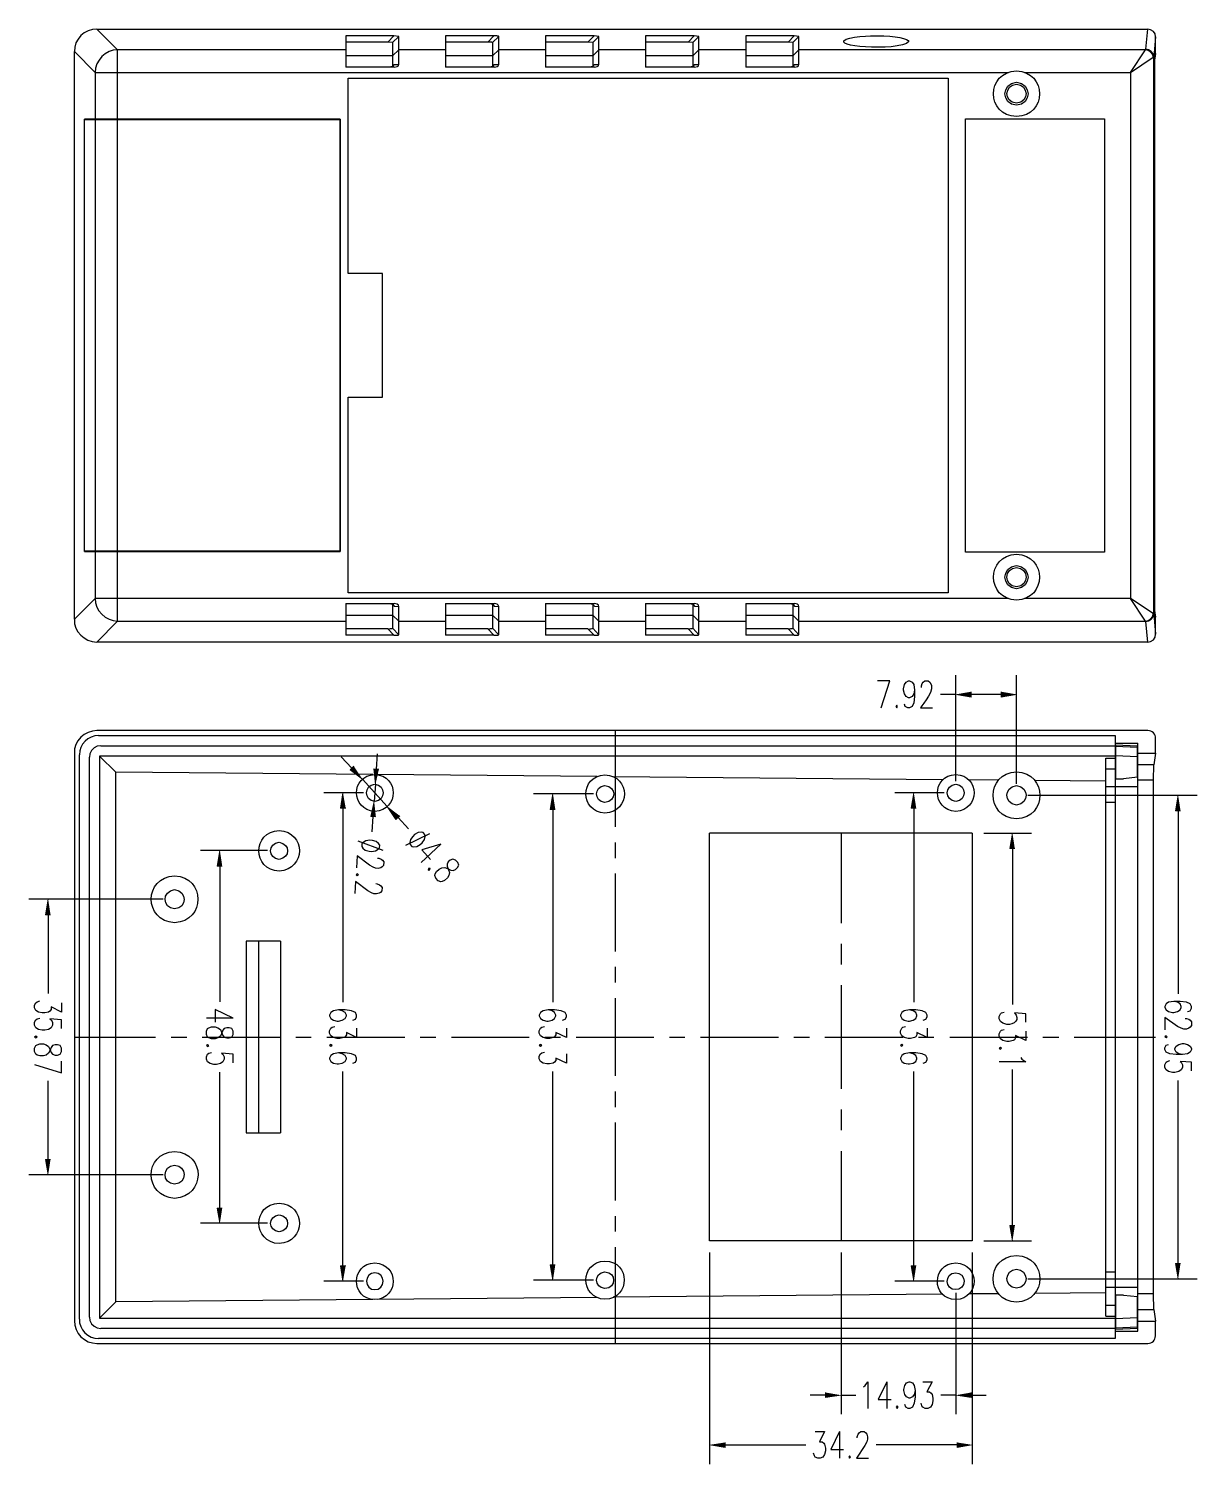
# Model space of a CAD drawing. Header units: inches. Extents: x 9 to 586, y 13 to 787.
# Drawn here: x 229 to 438.1, y 213.3 to 470.1 of the extents above; entities that cross this region are included whole.
import ezdxf

# ---------------------------------------------------------------- set-up
doc = ezdxf.new("R2010")
doc.units = ezdxf.units.IN
doc.header["$MEASUREMENT"] = 0
doc.layers.add('图层 1', color=7, linetype='Continuous')

msp = doc.modelspace()

# ---------------------------------------------------------------- hatches: boundary and pattern name
at = {"layer": '图层 1', "true_color": 0xffffff}
for points in [[(397.62, 351.5), (397.62, 350.54), (394.86, 351.02)], [(402.96, 351.5), (402.96, 350.54), (405.72, 351.02)], [(287.16, 338.18), (286.5, 337.52), (288.72, 335.84)], [(291.66, 337.64), (290.76, 337.7), (291.06, 334.94)], [(285.72, 330.68), (284.82, 330.68), (285.24, 333.38)], [(291.12, 329.12), (290.22, 329.18), (290.82, 331.88)], [(323.22, 330.44), (322.32, 330.44), (322.8, 333.2)], [(387.78, 330.68), (386.88, 330.68), (387.36, 333.38)], [(435.06, 330.2), (434.16, 330.2), (434.64, 332.96)], [(295.38, 329.3), (294.72, 328.64), (293.16, 330.98)], [(405.42, 323.42), (404.52, 323.42), (405, 326.18)], [(263.64, 320.3), (262.74, 320.3), (263.22, 323.06)], [(232.92, 311.6), (232.02, 311.6), (232.5, 314.36)], [(232.92, 267.8), (232.02, 267.8), (232.5, 265.04)], [(263.64, 259.1), (262.74, 259.1), (263.22, 256.4)], [(405.42, 255.98), (404.52, 255.98), (405, 253.22)], [(435.06, 249.2), (434.16, 249.2), (434.64, 246.44)], [(285.72, 248.78), (284.82, 248.78), (285.24, 246.02)], [(323.22, 248.96), (322.32, 248.96), (322.8, 246.2)], [(387.78, 248.78), (386.88, 248.78), (387.36, 246.02)], [(371.58, 226.1), (371.58, 225.2), (374.34, 225.62)], [(397.62, 226.1), (397.62, 225.2), (394.86, 225.62)], [(353.58, 217.16), (353.58, 216.26), (350.82, 216.74)], [(395.1, 217.16), (395.1, 216.26), (397.8, 216.74)]]:
    msp.add_hatch(color=7, dxfattribs=at).paths.add_polyline_path(points)

# ---------------------------------------------------------------- linework, layer by layer
at = {"layer": '图层 1', "color": 7, "lineweight": 25, "true_color": 0xffffff}
for points in [[(241.2, 470.06), (244.92, 466.34)], [(241.2, 470.06), (429.24, 470.06)], [(285.72, 468.86), (285.72, 463.22)], [(294.36, 468.86), (285.72, 468.86)], [(293.28, 467.72), (285.72, 467.72)], [(293.28, 467.72), (294.36, 468.86)], [(294.12, 467.66), (293.28, 467.72)], [(294.12, 467.66), (295.2, 468.74)], [(294.12, 467.66), (294.12, 463.34)], [(295.2, 468.74), (294.36, 468.86)], [(295.2, 463.7), (295.2, 468.74)], [(303.6, 468.86), (303.6, 463.22)], [(312.24, 468.86), (303.6, 468.86)], [(311.16, 467.72), (303.6, 467.72)], [(311.16, 467.72), (312.24, 468.86)], [(312, 467.66), (311.94, 467.66), (311.88, 467.72), (311.16, 467.72)], [(312, 467.66), (313.14, 468.74)], [(312, 467.66), (312, 463.34)], [(313.14, 468.74), (313.08, 468.8), (312.9, 468.8), (312.78, 468.86), (312.24, 468.86)], [(313.14, 463.7), (313.14, 468.74)], [(321.48, 468.86), (321.48, 463.22)], [(330.18, 468.86), (321.48, 468.86)], [(329.04, 467.72), (321.48, 467.72)], [(329.04, 467.72), (330.18, 468.86)], [(329.94, 467.66), (329.04, 467.72)], [(329.94, 467.66), (331.02, 468.74)], [(329.94, 467.66), (329.94, 463.34)], [(331.02, 468.74), (330.18, 468.86)], [(331.02, 463.7), (331.02, 468.74)], [(339.36, 468.86), (339.36, 463.22)], [(348.06, 468.86), (339.36, 468.86)], [(346.98, 467.72), (339.36, 467.72)], [(346.98, 467.72), (348.06, 468.86)], [(347.82, 467.66), (346.98, 467.72)], [(347.82, 467.66), (348.9, 468.74)], [(347.82, 467.66), (347.82, 463.34)], [(348.9, 468.74), (348.06, 468.86)], [(348.9, 463.7), (348.9, 468.74)], [(357.3, 468.86), (357.3, 463.22)], [(365.94, 468.86), (357.3, 468.86)], [(364.86, 467.72), (357.3, 467.72)], [(364.86, 467.72), (365.94, 468.86)], [(365.7, 467.66), (364.86, 467.72)], [(365.7, 467.66), (366.78, 468.74)], [(365.7, 467.66), (365.7, 463.34)], [(366.78, 468.74), (365.94, 468.86)], [(366.78, 463.7), (366.78, 468.74)], [(428.88, 466.46), (429.24, 470.06)], [(430.56, 468.68), (430.5, 469.22), (430.2, 469.64), (429.72, 469.94), (429.24, 470.06)], [(430.56, 468.68), (430.26, 465.08)], [(430.56, 465.68), (430.56, 468.68)], [(240.9, 462.32), (237.18, 466.04)], [(237.18, 364.46), (237.18, 466.04)], [(285.72, 466.34), (244.92, 466.34)], [(244.92, 453.92), (244.92, 466.34)], [(294.12, 465.26), (285.72, 465.26)], [(294.12, 465.26), (295.2, 466.34)], [(303.6, 466.34), (295.2, 466.34)], [(312, 465.26), (303.6, 465.26)], [(312, 465.26), (313.14, 466.34)], [(321.48, 466.34), (313.14, 466.34)], [(329.94, 465.26), (321.48, 465.26)], [(329.94, 465.26), (331.02, 466.34)], [(339.36, 466.34), (331.02, 466.34)], [(347.82, 465.26), (339.36, 465.26)], [(347.82, 465.26), (348.9, 466.34)], [(357.3, 466.34), (348.9, 466.34)], [(365.7, 465.26), (357.3, 465.26)], [(365.7, 465.26), (366.78, 466.34)], [(428.82, 466.34), (366.78, 466.34)], [(426.12, 462.32), (428.82, 466.34)], [(426.12, 462.32), (430.14, 465.02), (430.26, 465.08)], [(428.82, 466.34), (428.88, 466.46)], [(430.14, 465.02), (430.08, 465.5), (429.78, 465.92), (429.3, 466.22), (428.82, 466.34)], [(430.26, 465.08), (430.14, 465.62), (429.84, 466.04), (429.36, 466.34), (428.88, 466.46)], [(430.56, 465.68), (430.26, 463.64)], [(430.26, 365.42), (430.26, 465.08)], [(294.42, 463.22), (285.72, 463.22)], [(294.42, 463.7), (294.12, 463.34), (293.52, 463.22)], [(294.42, 463.7), (295.2, 463.7)], [(294.42, 463.22), (294.96, 463.34), (295.14, 463.46), (295.2, 463.7)], [(312.36, 463.22), (303.6, 463.22)], [(312.3, 463.7), (312, 463.34), (311.46, 463.22)], [(312.3, 463.7), (313.14, 463.7)], [(312.36, 463.22), (312.84, 463.34), (313.02, 463.46), (313.14, 463.7)], [(330.24, 463.22), (321.48, 463.22)], [(330.24, 463.7), (329.88, 463.34), (329.34, 463.22)], [(330.24, 463.22), (330.72, 463.34), (330.96, 463.46), (331.02, 463.7)], [(330.24, 463.7), (331.02, 463.7)], [(348.12, 463.22), (339.36, 463.22)], [(348.12, 463.7), (347.82, 463.34), (347.22, 463.22)], [(348.12, 463.22), (348.66, 463.34), (348.84, 463.46), (348.9, 463.7)], [(348.12, 463.7), (348.9, 463.7)], [(366.06, 463.22), (357.3, 463.22)], [(366, 463.7), (365.7, 463.34), (365.16, 463.22)], [(366, 463.7), (366.78, 463.7)], [(366.06, 463.22), (366.54, 463.34), (366.72, 463.46), (366.78, 463.7)], [(430.26, 463.64), (430.26, 460.22)], [(430.26, 462.86), (430.38, 462.86)], [(430.38, 464.48), (430.38, 366.02)], [(240.9, 462.32), (404.16, 462.32)], [(240.9, 462.32), (240.9, 453.92)], [(286.14, 426.32), (286.14, 461.3)], [(286.14, 461.3), (393.48, 461.3)], [(393.48, 461.3), (393.48, 369.2)], [(407.28, 462.32), (426.12, 462.32)], [(426.12, 462.32), (426.12, 368.18)], [(430.26, 460.22), (430.26, 370.22)], [(430.38, 460.16), (430.26, 460.16)], [(284.76, 453.92), (238.98, 453.92)], [(238.98, 376.58), (238.98, 453.92)], [(238.98, 453.86), (284.7, 453.86)], [(240.9, 453.86), (240.9, 376.64)], [(242.22, 453.92), (242.22, 453.86)], [(243.12, 453.92), (243.12, 453.86)], [(243.36, 453.92), (243.36, 453.86)], [(243.84, 453.86), (243.84, 453.92)], [(244.92, 376.64), (244.92, 453.86)], [(284.7, 453.86), (284.7, 376.64)], [(284.76, 453.92), (284.76, 376.58)], [(396.6, 376.46), (396.6, 453.98)], [(396.6, 453.98), (421.44, 453.98)], [(421.44, 453.98), (421.44, 376.46)], [(284.7, 443.96), (284.76, 443.96)], [(292.32, 426.32), (286.14, 426.32)], [(292.32, 404.18), (292.32, 426.32)], [(284.76, 423.74), (284.7, 423.74)], [(284.76, 421.28), (284.7, 421.28)], [(284.76, 409.22), (284.7, 409.22)], [(284.76, 406.7), (284.7, 406.7)], [(286.14, 404.18), (292.32, 404.18)], [(286.14, 369.2), (286.14, 404.18)], [(284.7, 386.54), (284.76, 386.54)], [(284.7, 376.64), (238.98, 376.64)], [(238.98, 376.58), (284.76, 376.58)], [(240.9, 376.58), (240.9, 368.18)], [(242.22, 376.64), (242.22, 376.58)], [(243.12, 376.64), (243.12, 376.58)], [(243.36, 376.64), (243.36, 376.58)], [(243.84, 376.58), (243.84, 376.64)], [(244.92, 364.1), (244.92, 376.58)], [(421.44, 376.46), (396.6, 376.46)], [(430.26, 370.34), (430.38, 370.34)], [(430.26, 370.22), (430.26, 366.8)], [(237.18, 364.46), (240.9, 368.18)], [(404.16, 368.18), (240.9, 368.18)], [(393.48, 369.2), (286.14, 369.2)], [(426.12, 368.18), (407.28, 368.18)], [(428.82, 364.1), (429.3, 364.22), (429.78, 364.52), (430.08, 364.94), (430.14, 365.48), (426.12, 368.18)], [(428.82, 364.1), (426.12, 368.18)], [(430.38, 367.58), (430.26, 367.58)], [(285.72, 367.28), (294.42, 367.28)], [(285.72, 367.28), (285.72, 361.64)], [(285.72, 365.18), (294.12, 365.18)], [(293.52, 367.28), (294.12, 367.16), (294.42, 366.8)], [(294.12, 367.1), (294.12, 362.84)], [(295.2, 364.1), (294.12, 365.18)], [(295.2, 366.74), (295.14, 366.98), (294.96, 367.16), (294.42, 367.28)], [(294.42, 366.8), (295.2, 366.74)], [(295.2, 361.7), (295.2, 366.74)], [(303.6, 367.28), (312.36, 367.28)], [(303.6, 367.28), (303.6, 361.64)], [(303.6, 365.18), (312, 365.18)], [(311.46, 367.28), (312, 367.16), (312.3, 366.8)], [(312, 367.1), (312, 362.84)], [(313.14, 364.1), (312, 365.18)], [(312.3, 366.8), (313.14, 366.74)], [(313.14, 366.74), (313.02, 366.98), (312.84, 367.16), (312.36, 367.28)], [(313.14, 361.7), (313.14, 366.74)], [(321.48, 367.28), (330.24, 367.28)], [(321.48, 367.28), (321.48, 361.64)], [(321.48, 365.18), (329.94, 365.18)], [(329.34, 367.28), (329.88, 367.16), (330.24, 366.8)], [(329.94, 367.1), (329.94, 362.84)], [(331.02, 364.1), (329.94, 365.18)], [(331.02, 366.74), (330.96, 366.98), (330.72, 367.16), (330.24, 367.28)], [(330.24, 366.8), (331.02, 366.74)], [(331.02, 361.7), (331.02, 366.74)], [(339.36, 367.28), (348.12, 367.28)], [(339.36, 367.28), (339.36, 361.64)], [(339.36, 365.18), (347.82, 365.18)], [(347.22, 367.28), (347.82, 367.16), (348.12, 366.8)], [(347.82, 367.1), (347.82, 362.84)], [(348.9, 364.1), (347.82, 365.18)], [(348.9, 366.74), (348.84, 366.98), (348.66, 367.16), (348.12, 367.28)], [(348.12, 366.8), (348.9, 366.74)], [(348.9, 361.7), (348.9, 366.74)], [(357.3, 367.28), (366.06, 367.28)], [(357.3, 367.28), (357.3, 361.64)], [(357.3, 365.18), (365.7, 365.18)], [(365.16, 367.28), (365.7, 367.16), (366, 366.8)], [(365.7, 367.1), (365.7, 362.84)], [(366.78, 364.1), (365.7, 365.18)], [(366, 366.8), (366.78, 366.74)], [(366.78, 366.74), (366.72, 366.98), (366.54, 367.16), (366.06, 367.28)], [(366.78, 361.7), (366.78, 366.74)], [(428.88, 364.04), (429.36, 364.16), (429.84, 364.46), (430.14, 364.88), (430.26, 365.42), (430.2, 365.42)], [(430.2, 365.42), (430.14, 365.48)], [(430.26, 366.8), (430.56, 364.82)], [(430.26, 365.42), (430.56, 361.82)], [(430.56, 361.82), (430.56, 364.82)], [(244.92, 364.1), (241.2, 360.38)], [(244.92, 364.1), (285.72, 364.1)], [(293.28, 362.72), (285.72, 362.72)], [(293.28, 362.72), (293.58, 362.72), (293.76, 362.78), (294.06, 362.78), (294.12, 362.84)], [(294.36, 361.64), (293.28, 362.72)], [(295.2, 361.7), (294.12, 362.84)], [(295.2, 364.1), (303.6, 364.1)], [(311.16, 362.72), (303.6, 362.72)], [(311.16, 362.72), (311.52, 362.72), (311.64, 362.78), (311.94, 362.78), (312, 362.84)], [(312.24, 361.64), (311.16, 362.72)], [(313.14, 361.7), (312, 362.84)], [(313.14, 364.1), (321.48, 364.1)], [(329.04, 362.72), (321.48, 362.72)], [(330.18, 361.64), (329.04, 362.72)], [(331.02, 361.7), (329.94, 362.84)], [(331.02, 364.1), (339.36, 364.1)], [(346.98, 362.72), (339.36, 362.72)], [(346.98, 362.72), (347.28, 362.72), (347.46, 362.78), (347.76, 362.78), (347.82, 362.84)], [(348.06, 361.64), (346.98, 362.72)], [(348.9, 361.7), (347.82, 362.84)], [(348.9, 364.1), (357.3, 364.1)], [(364.86, 362.72), (357.3, 362.72)], [(364.86, 362.72), (365.22, 362.72), (365.34, 362.78), (365.64, 362.78), (365.7, 362.84)], [(365.94, 361.64), (364.86, 362.72)], [(366.78, 361.7), (365.7, 362.84)], [(366.78, 364.1), (428.82, 364.1)], [(428.82, 364.1), (428.88, 364.04)], [(429.24, 360.38), (428.88, 364.04)], [(429.24, 360.38), (241.2, 360.38)], [(294.36, 361.64), (285.72, 361.64)], [(294.36, 361.64), (295.08, 361.64), (295.14, 361.7), (295.2, 361.7)], [(312.24, 361.64), (303.6, 361.64)], [(312.24, 361.64), (312.96, 361.64), (313.08, 361.7), (313.14, 361.7)], [(330.18, 361.64), (321.48, 361.64)], [(330.18, 361.64), (330.9, 361.64), (330.96, 361.7), (331.02, 361.7)], [(348.06, 361.64), (339.36, 361.64)], [(348.06, 361.64), (348.78, 361.64), (348.84, 361.7), (348.9, 361.7)], [(365.94, 361.64), (357.3, 361.64)], [(365.94, 361.64), (366.66, 361.64), (366.72, 361.7), (366.78, 361.7)], [(429.24, 360.38), (429.72, 360.5), (430.2, 360.8), (430.5, 361.28), (430.56, 361.82)], [(381.54, 348.62), (383.04, 353.42), (380.88, 353.42)], [(387.48, 351.8), (387.36, 351.14), (387.06, 350.66), (386.58, 350.42), (386.4, 350.42), (385.98, 350.66), (385.68, 351.14), (385.5, 351.8), (385.5, 352.04), (385.68, 352.76), (385.98, 353.18), (386.4, 353.42), (386.58, 353.42), (387.06, 353.18), (387.36, 352.76), (387.48, 351.8), (387.48, 350.66), (387.36, 349.52), (387.06, 348.86), (386.58, 348.62), (386.28, 348.62), (385.8, 348.86), (385.68, 349.28)], [(394.86, 335.48), (394.86, 354.44)], [(405.72, 335), (405.72, 354.44)], [(394.86, 351.02), (392.1, 351.02)], [(402.96, 351.02), (397.62, 351.02)], [(384.3, 349.1), (384.12, 348.86), (384.3, 348.62), (384.42, 348.86), (384.3, 349.1)], [(429.24, 344.54), (241.2, 344.54)], [(333.9, 344.54), (333.9, 327.32)], [(241.92, 341.84), (241.26, 341.78), (240.72, 341.48), (240.24, 341), (239.94, 340.4), (239.88, 339.8)], [(241.5, 343.64), (423.36, 343.64)], [(241.92, 341.84), (423.36, 341.84)], [(423.36, 343.64), (423.36, 235.76)], [(423.36, 342.32), (427.44, 342.32)], [(423.42, 341.96), (423.42, 335.78)], [(427.38, 341.78), (423.42, 341.96)], [(423.42, 341.78), (427.38, 341.6)], [(427.38, 336.2), (427.38, 341.78)], [(427.44, 237.08), (427.44, 342.32)], [(430.56, 340.52), (430.56, 343.16)], [(237.18, 340.46), (237.18, 238.94)], [(238.08, 239.24), (238.08, 340.22)], [(239.88, 239.6), (239.88, 339.8)], [(241.68, 339.98), (241.68, 239.42)], [(423.36, 339.98), (241.68, 339.98)], [(241.68, 339.98), (244.62, 337.1)], [(286.8, 337.82), (284.94, 339.86)], [(291.24, 337.64), (291.42, 340.4)], [(421.68, 339.62), (423.36, 339.62)], [(421.68, 239.78), (421.68, 339.62)], [(427.38, 339.86), (423.42, 340.04)], [(427.44, 340.52), (430.56, 340.52)], [(430.56, 340.52), (430.26, 338.42)], [(244.62, 242.3), (244.62, 337.1)], [(290.58, 336.68), (244.62, 337.1)], [(330.72, 336.32), (291.36, 336.68)], [(421.68, 337.7), (423.36, 337.7)], [(423.42, 338.6), (423.36, 338.6)], [(427.44, 338.6), (427.38, 338.6)], [(430.26, 338.42), (427.44, 338.42)], [(430.2, 335.66), (430.26, 338.42)], [(288.72, 335.84), (293.16, 330.98)], [(291.06, 334.94), (290.82, 331.88)], [(392.52, 335.72), (333.54, 336.26)], [(402.48, 335.66), (397.2, 335.72)], [(421.68, 335.48), (408.96, 335.6)], [(423.36, 334.46), (421.68, 334.46)], [(423.36, 334.52), (427.44, 334.52)], [(423.42, 335.9), (424.86, 335.9)], [(424.86, 335.9), (423.42, 335.78)], [(427.38, 336.2), (424.86, 335.9)], [(427.44, 335.72), (430.2, 335.72)], [(430.2, 335.66), (430.2, 335.72)], [(430.2, 243.74), (430.2, 335.66)], [(288.9, 333.38), (281.82, 333.38)], [(330.06, 333.2), (319.32, 333.2)], [(392.76, 333.38), (383.94, 333.38)], [(407.76, 332.96), (438.06, 332.96)], [(421.68, 331.76), (423.36, 331.76)], [(285.24, 330.68), (285.24, 295.94)], [(290.46, 326.42), (290.64, 329.18)], [(296.94, 326.96), (295.08, 329)], [(322.8, 330.44), (322.8, 295.94)], [(387.36, 330.68), (387.36, 295.94)], [(434.64, 330.2), (434.64, 297.44)], [(299.58, 326.3), (299.22, 326.36), (298.68, 326.3), (298.02, 325.94), (297.72, 325.58), (297.3, 325.04), (297.18, 324.5), (297.24, 324.14), (297.54, 323.78), (297.9, 323.72), (298.44, 323.78), (299.04, 324.14), (299.4, 324.44), (299.82, 325.04), (299.94, 325.58), (299.88, 325.94), (299.58, 326.3)], [(292.44, 323.06), (287.94, 324.74)], [(291.84, 324.02), (291.6, 324.32), (291.18, 324.68), (290.52, 324.86), (290.04, 324.92), (289.32, 324.8), (288.84, 324.5), (288.6, 324.26), (288.6, 323.78), (288.78, 323.48), (289.2, 323.12), (289.92, 322.94), (290.34, 322.88), (291.06, 323), (291.54, 323.3), (291.78, 323.54), (291.84, 324.02)], [(300.72, 326.06), (296.4, 323.96)], [(302.76, 324.2), (299.22, 320.96)], [(302.76, 324.2), (299.34, 323.18), (300.9, 321.5)], [(333.9, 324.5), (333.9, 321.74)], [(397.8, 326.18), (350.82, 326.18)], [(397.8, 253.22), (350.82, 253.22), (350.82, 326.18)], [(374.34, 326.18), (374.34, 310.1)], [(397.8, 326.18), (397.8, 253.22)], [(399.9, 326.18), (408.42, 326.18)], [(271.74, 323.06), (259.74, 323.06)], [(291.42, 321.74), (291.66, 321.74), (292.08, 321.56), (292.32, 321.38), (292.56, 321.08), (292.5, 320.42), (292.26, 320.18), (292.02, 320), (291.54, 319.88), (291.06, 319.94), (290.64, 320.12), (289.98, 320.48), (287.76, 322.16), (287.64, 320)], [(305.34, 321.38), (304.86, 321.56), (304.44, 321.38), (304.08, 321.08), (303.9, 320.66), (303.9, 320.3), (304.14, 319.64), (304.32, 319.16), (304.2, 318.62), (303.96, 318.2), (303.42, 317.72), (303, 317.54), (302.76, 317.48), (302.28, 317.66), (301.86, 318.14), (301.68, 318.62), (301.74, 318.92), (301.98, 319.34), (302.46, 319.76), (302.94, 320), (303.48, 320.06), (303.96, 319.88), (304.56, 319.58), (304.92, 319.52), (305.34, 319.7), (305.7, 320.06), (305.94, 320.48), (305.76, 320.96), (305.34, 321.38)], [(405, 323.42), (405, 295.52)], [(263.22, 320.3), (263.22, 296)], [(288, 318.74), (287.82, 318.92), (287.58, 318.74), (287.76, 318.62), (288, 318.74)], [(300.84, 319.88), (300.54, 319.88), (300.48, 319.58), (300.78, 319.64), (300.84, 319.88)], [(333.9, 318.98), (333.9, 305)], [(291.12, 317.18), (291.36, 317.12), (291.78, 316.94), (292.02, 316.76), (292.26, 316.46), (292.2, 315.86), (291.96, 315.56), (291.72, 315.44), (291.24, 315.32), (290.76, 315.32), (290.34, 315.5), (289.68, 315.86), (287.46, 317.54), (287.34, 315.38)], [(253.08, 314.36), (229.02, 314.36)], [(232.5, 311.6), (232.5, 297.5)], [(267.9, 306.86), (267.9, 272.54)], [(274.08, 306.86), (267.9, 306.86)], [(270.18, 272.54), (270.18, 306.86)], [(274.08, 306.86), (274.08, 272.54)], [(374.34, 306.38), (374.34, 302.66)], [(333.9, 302.24), (333.9, 299.48)], [(374.34, 299), (374.34, 280.46)], [(234.9, 295.82), (234.9, 294.14), (233.04, 295.1), (233.04, 294.62), (232.8, 294.32), (232.56, 294.14), (231.9, 294.02), (231.42, 294.02), (230.76, 294.14), (230.28, 294.44), (230.04, 294.92), (230.04, 295.4), (230.28, 295.82), (230.52, 296), (231, 296.18)], [(333.9, 296.66), (333.9, 282.74)], [(436.32, 294.26), (436.8, 294.38), (437.04, 294.86), (437.04, 295.16), (436.8, 295.64), (436.14, 295.94), (435, 296.06), (433.86, 296.06), (432.9, 295.94), (432.48, 295.64), (432.24, 295.16), (432.24, 294.98), (432.48, 294.56), (432.9, 294.26), (433.62, 294.08), (433.86, 294.08), (434.52, 294.26), (435, 294.56), (435.18, 294.98), (435.18, 295.16), (435, 295.64), (434.52, 295.94), (433.86, 296.06)], [(234.9, 291.26), (234.9, 292.76), (232.8, 292.94), (233.04, 292.76), (233.28, 292.34), (233.28, 291.86), (233.04, 291.38), (232.56, 291.08), (231.9, 290.96), (231.42, 290.96), (230.76, 291.08), (230.28, 291.38), (230.04, 291.86), (230.04, 292.34), (230.28, 292.76), (230.52, 292.94), (231, 293.06)], [(265.62, 293.06), (260.82, 293.06)], [(265.62, 293.06), (262.38, 294.62), (262.38, 292.34)], [(286.98, 292.7), (287.46, 292.88), (287.64, 293.3), (287.64, 293.6), (287.46, 294.08), (286.74, 294.38), (285.6, 294.56), (284.46, 294.56), (283.56, 294.38), (283.08, 294.08), (282.84, 293.6), (282.84, 293.48), (283.08, 293), (283.56, 292.7), (284.22, 292.52), (284.46, 292.52), (285.12, 292.7), (285.6, 293), (285.84, 293.48), (285.84, 293.6), (285.6, 294.08), (285.12, 294.38), (284.46, 294.56)], [(324.48, 292.7), (324.96, 292.88), (325.2, 293.3), (325.2, 293.6), (324.96, 294.08), (324.24, 294.38), (323.1, 294.56), (321.96, 294.56), (321.06, 294.38), (320.58, 294.08), (320.34, 293.6), (320.34, 293.48), (320.58, 293), (321.06, 292.7), (321.72, 292.52), (321.96, 292.52), (322.68, 292.7), (323.1, 293), (323.34, 293.48), (323.34, 293.6), (323.1, 294.08), (322.68, 294.38), (321.96, 294.56)], [(389.04, 292.7), (389.52, 292.88), (389.76, 293.3), (389.76, 293.6), (389.52, 294.08), (388.86, 294.38), (387.72, 294.56), (386.58, 294.56), (385.62, 294.38), (385.2, 294.08), (384.96, 293.6), (384.96, 293.48), (385.2, 293), (385.62, 292.7), (386.34, 292.52), (386.58, 292.52), (387.24, 292.7), (387.72, 293), (387.9, 293.48), (387.9, 293.6), (387.72, 294.08), (387.24, 294.38), (386.58, 294.56)], [(435.9, 293), (436.14, 293), (436.56, 292.88), (436.8, 292.7), (437.04, 292.4), (437.04, 291.8), (436.8, 291.5), (436.56, 291.32), (436.14, 291.14), (435.66, 291.14), (435.18, 291.32), (434.52, 291.62), (432.24, 293.18), (432.24, 291.02)], [(265.62, 290.78), (265.38, 291.26), (264.9, 291.38), (264.48, 291.38), (264, 291.26), (263.76, 290.96), (263.52, 290.3), (263.34, 289.88), (262.86, 289.58), (262.38, 289.4), (261.72, 289.4), (261.24, 289.58), (261, 289.7), (260.82, 290.18), (260.82, 290.78), (261, 291.26), (261.24, 291.38), (261.72, 291.56), (262.38, 291.56), (262.86, 291.38), (263.34, 291.08), (263.52, 290.6), (263.76, 290), (264, 289.7), (264.48, 289.58), (264.9, 289.58), (265.38, 289.7), (265.62, 290.18), (265.62, 290.78)], [(287.64, 291.32), (287.64, 289.64), (285.84, 290.54), (285.84, 290.12), (285.6, 289.76), (285.36, 289.64), (284.7, 289.46), (284.22, 289.46), (283.56, 289.64), (283.08, 289.94), (282.84, 290.42), (282.84, 290.84), (283.08, 291.32), (283.32, 291.5), (283.8, 291.62)], [(325.2, 291.32), (325.2, 289.64), (323.34, 290.54), (323.34, 290.12), (323.1, 289.76), (322.86, 289.64), (322.2, 289.46), (321.72, 289.46), (321.06, 289.64), (320.58, 289.94), (320.34, 290.42), (320.34, 290.84), (320.58, 291.32), (320.82, 291.5), (321.3, 291.62)], [(389.76, 291.32), (389.76, 289.64), (387.9, 290.54), (387.9, 290.12), (387.72, 289.76), (387.48, 289.64), (386.76, 289.46), (386.34, 289.46), (385.62, 289.64), (385.2, 289.94), (384.96, 290.42), (384.96, 290.84), (385.2, 291.32), (385.38, 291.5), (385.86, 291.62)], [(407.4, 290.78), (407.4, 289.1), (405.54, 290), (405.54, 289.58), (405.36, 289.22), (405.12, 289.1), (404.4, 288.92), (403.98, 288.92), (403.26, 289.1), (402.84, 289.4), (402.6, 289.88), (402.6, 290.3), (402.84, 290.78), (403.02, 290.96), (403.5, 291.08)], [(230.52, 289.7), (230.28, 289.88), (230.04, 289.7), (230.28, 289.58), (230.52, 289.7)], [(234.9, 287.72), (234.66, 288.2), (234.18, 288.32), (233.76, 288.32), (233.28, 288.2), (233.04, 287.84), (232.8, 287.24), (232.56, 286.82), (232.14, 286.46), (231.66, 286.34), (231, 286.34), (230.52, 286.46), (230.28, 286.64), (230.04, 287.12), (230.04, 287.72), (230.28, 288.2), (230.52, 288.32), (231, 288.5), (231.66, 288.5), (232.14, 288.32), (232.56, 288.02), (232.8, 287.54), (233.04, 286.94), (233.28, 286.64), (233.76, 286.46), (234.18, 286.46), (234.66, 286.64), (234.9, 287.12), (234.9, 287.72)], [(237.18, 289.7), (251.7, 289.7)], [(254.52, 289.7), (257.28, 289.7)], [(260.04, 289.7), (274.02, 289.7)], [(261.24, 288.2), (261, 288.32), (260.82, 288.2), (261, 288.02), (261.24, 288.2)], [(276.78, 289.7), (279.54, 289.7)], [(282.36, 289.7), (296.28, 289.7)], [(283.32, 288.26), (283.08, 288.38), (282.84, 288.26), (283.08, 288.08), (283.32, 288.26)], [(299.04, 289.7), (301.86, 289.7)], [(304.62, 289.7), (318.54, 289.7)], [(320.82, 288.26), (320.58, 288.38), (320.34, 288.26), (320.58, 288.08), (320.82, 288.26)], [(321.36, 289.7), (324.12, 289.7)], [(326.94, 289.7), (340.86, 289.7)], [(343.62, 289.7), (346.38, 289.7)], [(349.2, 289.7), (363.12, 289.7)], [(365.88, 289.7), (368.7, 289.7)], [(371.46, 289.7), (385.38, 289.7)], [(385.38, 288.26), (385.2, 288.38), (384.96, 288.26), (385.2, 288.08), (385.38, 288.26)], [(388.2, 289.7), (390.96, 289.7)], [(393.78, 289.7), (407.7, 289.7)], [(403.02, 287.72), (402.84, 287.84), (402.6, 287.72), (402.84, 287.54), (403.02, 287.72)], [(410.46, 289.7), (413.28, 289.7)], [(416.04, 289.7), (430.56, 289.7)], [(432.66, 289.76), (432.48, 289.94), (432.24, 289.76), (432.48, 289.64), (432.66, 289.76)], [(435.42, 286.58), (434.76, 286.7), (434.28, 287), (434.04, 287.48), (434.04, 287.66), (434.28, 288.08), (434.76, 288.38), (435.42, 288.56), (435.66, 288.56), (436.32, 288.38), (436.8, 288.08), (437.04, 287.66), (437.04, 287.48), (436.8, 287), (436.32, 286.7), (435.42, 286.58), (434.28, 286.58), (433.14, 286.7), (432.48, 287), (432.24, 287.48), (432.24, 287.78), (432.48, 288.26), (432.9, 288.38)], [(230.04, 284.78), (234.9, 283.28), (234.9, 285.38)], [(265.62, 285.08), (265.62, 286.64), (263.52, 286.82), (263.76, 286.64), (264, 286.16), (264, 285.74), (263.76, 285.26), (263.34, 284.96), (262.62, 284.78), (262.14, 284.78), (261.48, 284.96), (261, 285.26), (260.82, 285.74), (260.82, 286.16), (261, 286.64), (261.24, 286.82), (261.72, 286.94)], [(286.98, 285.02), (287.46, 285.2), (287.64, 285.62), (287.64, 285.92), (287.46, 286.4), (286.74, 286.7), (285.6, 286.88), (284.46, 286.88), (283.56, 286.7), (283.08, 286.4), (282.84, 285.92), (282.84, 285.8), (283.08, 285.32), (283.56, 285.02), (284.22, 284.9), (284.46, 284.9), (285.12, 285.02), (285.6, 285.32), (285.84, 285.8), (285.84, 285.92), (285.6, 286.4), (285.12, 286.7), (284.46, 286.88)], [(325.2, 286.7), (325.2, 285.02), (323.34, 285.92), (323.34, 285.5), (323.1, 285.2), (322.86, 285.02), (322.2, 284.9), (321.72, 284.9), (321.06, 285.02), (320.58, 285.32), (320.34, 285.8), (320.34, 286.28), (320.58, 286.7), (320.82, 286.88), (321.3, 287)], [(389.04, 285.02), (389.52, 285.2), (389.76, 285.62), (389.76, 285.92), (389.52, 286.4), (388.86, 286.7), (387.72, 286.88), (386.58, 286.88), (385.62, 286.7), (385.2, 286.4), (384.96, 285.92), (384.96, 285.8), (385.2, 285.32), (385.62, 285.02), (386.34, 284.9), (386.58, 284.9), (387.24, 285.02), (387.72, 285.32), (387.9, 285.8), (387.9, 285.92), (387.72, 286.4), (387.24, 286.7), (386.58, 286.88)], [(406.5, 286.04), (406.68, 285.74), (407.4, 285.26), (402.6, 285.26)], [(437.04, 283.64), (437.04, 285.2), (435, 285.32), (435.18, 285.2), (435.42, 284.72), (435.42, 284.24), (435.18, 283.82), (434.76, 283.52), (434.04, 283.34), (433.62, 283.34), (432.9, 283.52), (432.48, 283.82), (432.24, 284.24), (432.24, 284.72), (432.48, 285.2), (432.66, 285.32), (433.14, 285.5)], [(263.22, 259.1), (263.22, 283.4)], [(285.24, 248.78), (285.24, 283.52)], [(322.8, 248.96), (322.8, 283.52)], [(387.36, 248.78), (387.36, 283.52)], [(405, 255.98), (405, 283.88)], [(232.5, 267.8), (232.5, 281.9)], [(434.64, 249.2), (434.64, 281.96)], [(333.9, 279.98), (333.9, 277.16)], [(374.34, 276.74), (374.34, 273.02)], [(267.9, 272.54), (274.08, 272.54)], [(333.9, 274.4), (333.9, 260.48)], [(374.34, 269.3), (374.34, 253.22)], [(253.08, 265.04), (229.02, 265.04)], [(333.9, 257.66), (333.9, 254.9)], [(271.74, 256.4), (259.74, 256.4)], [(333.9, 252.08), (333.9, 234.86)], [(399.9, 253.22), (408.42, 253.22)], [(350.82, 251.18), (350.82, 213.26)], [(374.34, 251.18), (374.34, 222.2)], [(397.8, 251.18), (397.8, 213.26)], [(290.94, 244.52), (291.54, 244.58), (292.02, 244.94), (292.32, 245.42), (292.44, 246.02), (292.32, 246.56), (292.02, 247.1), (291.54, 247.4), (290.94, 247.52), (290.34, 247.4), (289.86, 247.1), (289.56, 246.56), (289.44, 246.02), (289.56, 245.42), (289.86, 244.94), (290.34, 244.58), (290.94, 244.52)], [(423.36, 247.64), (421.68, 247.64)], [(288.9, 246.02), (281.82, 246.02)], [(330.06, 246.2), (319.32, 246.2)], [(392.76, 246.02), (383.94, 246.02)], [(407.76, 246.44), (438.06, 246.44)], [(421.68, 244.94), (423.36, 244.94)], [(427.44, 244.88), (423.36, 244.88)], [(244.62, 242.3), (241.68, 239.42)], [(290.58, 242.72), (244.62, 242.3)], [(330.72, 243.08), (291.36, 242.72)], [(392.52, 243.68), (333.54, 243.14)], [(394.86, 243.92), (394.86, 222.2)], [(402.48, 243.74), (397.2, 243.74)], [(421.68, 243.92), (408.96, 243.8)], [(421.68, 241.76), (423.36, 241.76)], [(423.42, 243.62), (423.42, 237.44)], [(423.42, 243.62), (424.86, 243.5)], [(424.86, 243.5), (423.42, 243.5)], [(424.86, 243.5), (427.38, 243.26)], [(427.38, 237.62), (427.38, 243.26)], [(430.2, 243.74), (427.44, 243.74)], [(430.26, 240.98), (430.2, 243.74)], [(237.18, 238.94), (237.24, 238.16), (237.48, 237.38), (237.84, 236.66), (238.32, 236.06)], [(239.88, 239.6), (239.94, 239), (240.24, 238.4), (240.72, 237.98), (241.26, 237.68), (241.92, 237.56)], [(241.68, 239.42), (423.36, 239.42)], [(421.68, 239.78), (423.36, 239.78)], [(423.36, 240.8), (423.42, 240.8)], [(423.42, 239.36), (427.38, 239.54)], [(427.38, 240.8), (427.44, 240.8)], [(427.44, 240.98), (430.26, 240.98)], [(430.26, 240.98), (430.56, 238.88)], [(423.36, 237.56), (241.92, 237.56)], [(423.36, 237.08), (427.44, 237.08)], [(427.38, 237.8), (423.42, 237.62)], [(423.42, 237.44), (427.38, 237.62)], [(427.44, 238.88), (430.56, 238.88)], [(430.56, 236.24), (430.56, 238.88)], [(238.32, 236.06), (238.98, 235.58), (239.64, 235.16), (240.42, 234.98), (241.2, 234.86)], [(241.2, 234.86), (429.24, 234.86)], [(423.36, 235.76), (241.5, 235.76)], [(378.36, 227.12), (378.66, 227.36), (379.14, 228.02), (379.14, 223.22)], [(382.5, 228.02), (381, 224.84), (383.28, 224.84)], [(382.5, 228.02), (382.5, 223.22)], [(387.6, 226.46), (387.42, 225.74), (387.12, 225.32), (386.64, 225.08), (386.52, 225.08), (386.04, 225.32), (385.74, 225.74), (385.56, 226.46), (385.56, 226.64), (385.74, 227.36), (386.04, 227.84), (386.52, 228.02), (386.64, 228.02), (387.12, 227.84), (387.42, 227.36), (387.6, 226.46), (387.6, 225.32), (387.42, 224.18), (387.12, 223.46), (386.64, 223.22), (386.34, 223.22), (385.92, 223.46), (385.74, 223.94)], [(388.98, 228.02), (390.66, 228.02), (389.7, 226.22), (390.18, 226.22), (390.48, 225.98), (390.66, 225.74), (390.78, 225.08), (390.78, 224.6), (390.66, 223.94), (390.36, 223.46), (389.88, 223.22), (389.4, 223.22), (388.98, 223.46), (388.8, 223.7), (388.68, 224.18)], [(371.58, 225.62), (368.82, 225.62)], [(374.34, 225.62), (376.98, 225.62)], [(384.36, 223.7), (384.18, 223.46), (384.36, 223.22), (384.54, 223.46), (384.36, 223.7)], [(394.86, 225.62), (392.16, 225.62)], [(397.62, 225.62), (400.32, 225.62)], [(369.72, 219.14), (371.4, 219.14), (370.5, 217.28), (370.98, 217.28), (371.28, 217.04), (371.4, 216.86), (371.58, 216.14), (371.58, 215.66), (371.4, 215), (371.1, 214.52), (370.62, 214.34), (370.2, 214.34), (369.72, 214.52), (369.6, 214.76), (369.42, 215.24)], [(374.04, 219.14), (372.48, 215.9), (374.76, 215.9)], [(374.04, 219.14), (374.04, 214.34)], [(377.22, 218), (377.22, 218.18), (377.4, 218.66), (377.58, 218.9), (377.88, 219.14), (378.48, 219.14), (378.78, 218.9), (378.96, 218.66), (379.08, 218.18), (379.08, 217.76), (378.96, 217.28), (378.6, 216.62), (377.1, 214.34), (379.26, 214.34)], [(353.58, 216.74), (368.04, 216.74)], [(395.1, 216.74), (380.64, 216.74)], [(375.84, 214.76), (375.72, 214.52), (375.84, 214.34), (376.02, 214.52), (375.84, 214.76)]]:
    msp.add_lwpolyline(points, dxfattribs=at)
at = {"layer": '图层 1', "lineweight": 0}
for points in [[(397.62, 351.5), (397.62, 350.54), (394.86, 351.02)], [(402.96, 351.5), (402.96, 350.54), (405.72, 351.02)], [(287.16, 338.18), (286.5, 337.52), (288.72, 335.84)], [(291.66, 337.64), (290.76, 337.7), (291.06, 334.94)], [(285.72, 330.68), (284.82, 330.68), (285.24, 333.38)], [(291.12, 329.12), (290.22, 329.18), (290.82, 331.88)], [(323.22, 330.44), (322.32, 330.44), (322.8, 333.2)], [(387.78, 330.68), (386.88, 330.68), (387.36, 333.38)], [(435.06, 330.2), (434.16, 330.2), (434.64, 332.96)], [(295.38, 329.3), (294.72, 328.64), (293.16, 330.98)], [(405.42, 323.42), (404.52, 323.42), (405, 326.18)], [(263.64, 320.3), (262.74, 320.3), (263.22, 323.06)], [(232.92, 311.6), (232.02, 311.6), (232.5, 314.36)], [(232.92, 267.8), (232.02, 267.8), (232.5, 265.04)], [(263.64, 259.1), (262.74, 259.1), (263.22, 256.4)], [(405.42, 255.98), (404.52, 255.98), (405, 253.22)], [(435.06, 249.2), (434.16, 249.2), (434.64, 246.44)], [(285.72, 248.78), (284.82, 248.78), (285.24, 246.02)], [(323.22, 248.96), (322.32, 248.96), (322.8, 246.2)], [(387.78, 248.78), (386.88, 248.78), (387.36, 246.02)], [(371.58, 226.1), (371.58, 225.2), (374.34, 225.62)], [(397.62, 226.1), (397.62, 225.2), (394.86, 225.62)], [(353.58, 217.16), (353.58, 216.26), (350.82, 216.74)], [(395.1, 217.16), (395.1, 216.26), (397.8, 216.74)]]:
    msp.add_lwpolyline(points, dxfattribs=at)
at = {"layer": '图层 1', "color": 7, "lineweight": 25, "true_color": 0xffffff}
for points in [[(241.2, 470.06), (239.04, 470.13), (237.11, 468.21), (237.18, 466.04)], [(244.92, 466.34), (242.86, 466.42), (240.82, 464.38), (240.9, 462.32)], [(240.9, 368.18), (240.85, 366.02), (242.8, 364.19), (244.92, 364.1)], [(237.18, 364.46), (237.09, 362.22), (238.97, 360.45), (241.2, 360.38)], [(241.2, 344.54), (239.06, 344.56), (237.02, 342.67), (237.18, 340.46)], [(430.56, 343.16), (430.69, 343.91), (429.92, 344.52), (429.24, 344.54)], [(241.5, 343.64), (239.69, 343.67), (238.02, 342.07), (238.08, 340.22)], [(238.08, 239.24), (238.01, 237.39), (239.65, 235.73), (241.5, 235.76)], [(429.24, 234.86), (430, 234.97), (430.6, 235.42), (430.56, 236.24)]]:
    msp.add_open_spline(points, degree=3, dxfattribs=at)
for points, knots in [([(386.46, 467.84), (386.46, 467.84), (386.34, 468.02), (386.34, 468.02), (386.34, 468.02), (386.04, 468.2), (386.04, 468.2), (386.04, 468.2), (385.5, 468.38), (385.5, 468.38), (385.5, 468.38), (384.84, 468.56), (384.84, 468.56), (384.84, 468.56), (384, 468.68), (384, 468.68), (384, 468.68), (383.04, 468.8), (383.04, 468.8), (383.04, 468.8), (381.96, 468.86), (381.96, 468.86), (381.96, 468.86), (380.88, 468.86), (380.88, 468.86), (379.87, 468.87), (375.48, 468.82), (374.82, 467.96), (374.82, 467.96), (374.82, 467.72), (374.82, 467.72), (374.82, 467.72), (375, 467.54), (375, 467.54), (375, 467.54), (375.42, 467.36), (375.42, 467.36), (375.42, 467.36), (376.02, 467.18), (376.02, 467.18), (376.02, 467.18), (376.8, 467.06), (376.8, 467.06), (376.8, 467.06), (377.7, 466.94), (377.7, 466.94), (377.7, 466.94), (378.72, 466.88), (378.72, 466.88), (378.72, 466.88), (379.8, 466.82), (379.8, 466.82), (380.82, 466.76), (385.89, 466.79), (386.46, 467.84)], [0, 0, 0, 0, 1, 1, 1, 2, 2, 2, 3, 3, 3, 4, 4, 4, 5, 5, 5, 6, 6, 6, 7, 7, 7, 8, 8, 8, 9, 9, 9, 10, 10, 10, 11, 11, 11, 12, 12, 12, 13, 13, 13, 14, 14, 14, 15, 15, 15, 16, 16, 16, 17, 17, 17, 18, 18, 18, 18]), ([(405.72, 454.4), (411.19, 454.55), (411.22, 462.37), (405.72, 462.62), (400.22, 462.37), (400.25, 454.55), (405.72, 454.4)], [0, 0, 0, 0, 1, 1, 1, 2, 2, 2, 2]), ([(405.72, 456.44), (408.48, 456.57), (408.45, 460.39), (405.72, 460.58), (402.99, 460.39), (402.96, 456.57), (405.72, 456.44)], [0, 0, 0, 0, 1, 1, 1, 2, 2, 2, 2]), ([(405.72, 456.8), (408.11, 456.94), (407.88, 460.12), (405.72, 460.22), (403.57, 460.12), (403.33, 456.94), (405.72, 456.8)], [0, 0, 0, 0, 1, 1, 1, 2, 2, 2, 2]), ([(405.72, 367.88), (411.17, 368.07), (411.21, 375.87), (405.72, 376.1), (400.23, 375.87), (400.27, 368.07), (405.72, 367.88)], [0, 0, 0, 0, 1, 1, 1, 2, 2, 2, 2]), ([(405.72, 369.92), (408.47, 370.11), (408.47, 373.87), (405.72, 374.06), (402.97, 373.87), (402.97, 370.11), (405.72, 369.92)], [0, 0, 0, 0, 1, 1, 1, 2, 2, 2, 2]), ([(405.72, 370.28), (408.07, 370.39), (407.92, 373.65), (405.72, 373.7), (403.52, 373.65), (403.37, 370.39), (405.72, 370.28)], [0, 0, 0, 0, 1, 1, 1, 2, 2, 2, 2]), ([(329.04, 362.72), (329.66, 362.68), (329.25, 362.81), (329.88, 362.78), (329.88, 362.78), (329.88, 362.84), (329.88, 362.84), (329.88, 362.84), (329.94, 362.84), (329.94, 362.84)], [0, 0, 0, 0, 1, 1, 1, 2, 2, 2, 3, 3, 3, 3]), ([(388.74, 352.28), (388.74, 352.28), (388.74, 352.52), (388.74, 352.52), (388.74, 352.52), (388.86, 352.94), (388.86, 352.94), (388.86, 352.94), (389.04, 353.18), (389.04, 353.18), (389.04, 353.18), (389.34, 353.42), (389.34, 353.42), (389.34, 353.42), (389.94, 353.42), (389.94, 353.42), (389.94, 353.42), (390.24, 353.18), (390.24, 353.18), (391.43, 351.88), (388.96, 349.31), (388.56, 348.62), (388.56, 348.62), (390.72, 348.62), (390.72, 348.62)], [0, 0, 0, 0, 1, 1, 1, 2, 2, 2, 3, 3, 3, 4, 4, 4, 5, 5, 5, 6, 6, 6, 7, 7, 7, 8, 8, 8, 8]), ([(290.94, 330.08), (295.3, 330.3), (295.32, 336.57), (290.94, 336.68), (286.56, 336.59), (286.57, 330.28), (290.94, 330.08)], [0, 0, 0, 0, 1, 1, 1, 2, 2, 2, 2]), ([(332.1, 329.78), (336.7, 329.94), (336.75, 336.47), (332.1, 336.62), (327.54, 336.41), (327.58, 330), (332.1, 329.78)], [0, 0, 0, 0, 1, 1, 1, 2, 2, 2, 2]), ([(394.86, 330.08), (399.2, 330.31), (399.22, 336.56), (394.86, 336.68), (390.48, 336.59), (390.49, 330.28), (394.86, 330.08)], [0, 0, 0, 0, 1, 1, 1, 2, 2, 2, 2]), ([(405.72, 328.76), (411.3, 328.99), (411.3, 336.93), (405.72, 337.16), (400.14, 336.93), (400.14, 328.99), (405.72, 328.76)], [0, 0, 0, 0, 1, 1, 1, 2, 2, 2, 2]), ([(290.94, 331.88), (292.92, 331.97), (292.92, 334.85), (290.94, 334.94), (288.96, 334.85), (288.96, 331.97), (290.94, 331.88)], [0, 0, 0, 0, 1, 1, 1, 2, 2, 2, 2]), ([(332.1, 331.7), (334.18, 331.82), (334.18, 334.58), (332.1, 334.7), (330.1, 334.52), (330.1, 331.88), (332.1, 331.7)], [0, 0, 0, 0, 1, 1, 1, 2, 2, 2, 2]), ([(394.86, 331.88), (396.85, 332.04), (396.85, 334.78), (394.86, 334.94), (392.83, 334.81), (392.83, 332.01), (394.86, 331.88)], [0, 0, 0, 0, 1, 1, 1, 2, 2, 2, 2]), ([(405.72, 331.22), (408.01, 331.54), (408.01, 334.38), (405.72, 334.7), (403.43, 334.38), (403.43, 331.54), (405.72, 331.22)], [0, 0, 0, 0, 1, 1, 1, 2, 2, 2, 2]), ([(273.84, 319.4), (278.63, 319.68), (278.63, 326.38), (273.84, 326.66), (268.97, 326.45), (268.97, 319.61), (273.84, 319.4)], [0, 0, 0, 0, 1, 1, 1, 2, 2, 2, 2]), ([(273.84, 321.5), (275.83, 321.76), (275.83, 324.3), (273.84, 324.56), (271.77, 324.37), (271.78, 321.69), (273.84, 321.5)], [0, 0, 0, 0, 1, 1, 1, 2, 2, 2, 2]), ([(255.12, 310.16), (260.73, 310.41), (260.65, 318.32), (255.12, 318.56), (249.59, 318.32), (249.51, 310.41), (255.12, 310.16)], [0, 0, 0, 0, 1, 1, 1, 2, 2, 2, 2]), ([(255.12, 312.62), (257.36, 312.81), (257.43, 315.84), (255.12, 316.1), (252.81, 315.84), (252.88, 312.81), (255.12, 312.62)], [0, 0, 0, 0, 1, 1, 1, 2, 2, 2, 2]), ([(407.4, 292.34), (407.4, 292.34), (407.4, 293.84), (407.4, 293.84), (407.4, 293.84), (405.36, 294.02), (405.36, 294.02), (406.5, 292.91), (405.28, 291.81), (403.98, 291.98), (403.98, 291.98), (403.26, 292.16), (403.26, 292.16), (403.26, 292.16), (402.84, 292.46), (402.84, 292.46), (402.84, 292.46), (402.6, 292.94), (402.6, 292.94), (402.6, 292.94), (402.6, 293.36), (402.6, 293.36), (402.6, 293.36), (402.84, 293.84), (402.84, 293.84), (402.84, 293.84), (403.02, 294.02), (403.02, 294.02), (403.02, 294.02), (403.5, 294.14), (403.5, 294.14)], [0, 0, 0, 0, 1, 1, 1, 2, 2, 2, 3, 3, 3, 4, 4, 4, 5, 5, 5, 6, 6, 6, 7, 7, 7, 8, 8, 8, 9, 9, 9, 10, 10, 10, 10]), ([(255.12, 260.84), (260.65, 261.14), (260.75, 268.98), (255.12, 269.24), (249.5, 268.98), (249.59, 261.14), (255.12, 260.84)], [0, 0, 0, 0, 1, 1, 1, 2, 2, 2, 2]), ([(255.12, 263.36), (257.47, 263.47), (257.32, 266.73), (255.12, 266.78), (252.92, 266.73), (252.77, 263.47), (255.12, 263.36)], [0, 0, 0, 0, 1, 1, 1, 2, 2, 2, 2]), ([(273.84, 252.74), (278.61, 252.99), (278.65, 259.76), (273.84, 260), (268.95, 259.83), (269, 252.93), (273.84, 252.74)], [0, 0, 0, 0, 1, 1, 1, 2, 2, 2, 2]), ([(273.84, 254.84), (275.83, 255.1), (275.83, 257.64), (273.84, 257.9), (271.77, 257.71), (271.78, 255.03), (273.84, 254.84)], [0, 0, 0, 0, 1, 1, 1, 2, 2, 2, 2]), ([(290.94, 242.72), (295.3, 242.92), (295.36, 249.02), (290.94, 249.32), (286.56, 249.1), (286.54, 242.88), (290.94, 242.72)], [0, 0, 0, 0, 1, 1, 1, 2, 2, 2, 2]), ([(332.1, 242.78), (336.7, 242.94), (336.71, 249.57), (332.1, 249.62), (327.57, 249.5), (327.58, 243.01), (332.1, 242.78)], [0, 0, 0, 0, 1, 1, 1, 2, 2, 2, 2]), ([(394.86, 242.72), (399.24, 242.94), (399.21, 249.05), (394.86, 249.32), (390.48, 249.1), (390.46, 242.88), (394.86, 242.72)], [0, 0, 0, 0, 1, 1, 1, 2, 2, 2, 2]), ([(405.72, 242.24), (411.25, 242.54), (411.34, 250.38), (405.72, 250.64), (400.09, 250.38), (400.19, 242.54), (405.72, 242.24)], [0, 0, 0, 0, 1, 1, 1, 2, 2, 2, 2]), ([(332.1, 244.7), (334.15, 244.81), (334.19, 247.59), (332.1, 247.7), (330.09, 247.53), (330.13, 244.87), (332.1, 244.7)], [0, 0, 0, 0, 1, 1, 1, 2, 2, 2, 2]), ([(394.86, 244.52), (394.86, 244.52), (395.4, 244.58), (395.4, 244.58), (395.4, 244.58), (395.94, 244.94), (395.94, 244.94), (395.94, 244.94), (396.24, 245.42), (396.24, 245.42), (396.24, 245.42), (396.36, 246.02), (396.36, 246.02), (396.36, 246.02), (396.24, 246.56), (396.24, 246.56), (396.24, 246.56), (395.94, 247.1), (395.94, 247.1), (395.94, 247.1), (395.4, 247.4), (395.4, 247.4), (395.4, 247.4), (394.86, 247.52), (394.86, 247.52), (392.73, 247.46), (392.94, 244.41), (394.86, 244.52)], [0, 0, 0, 0, 1, 1, 1, 2, 2, 2, 3, 3, 3, 4, 4, 4, 5, 5, 5, 6, 6, 6, 7, 7, 7, 8, 8, 8, 9, 9, 9, 9]), ([(405.72, 244.76), (408.11, 244.91), (407.88, 248.08), (405.72, 248.18), (403.57, 248.08), (403.33, 244.91), (405.72, 244.76)], [0, 0, 0, 0, 1, 1, 1, 2, 2, 2, 2])]:
    msp.add_open_spline(points, degree=3, knots=knots, dxfattribs=at)

doc.saveas('drawing.dxf')
